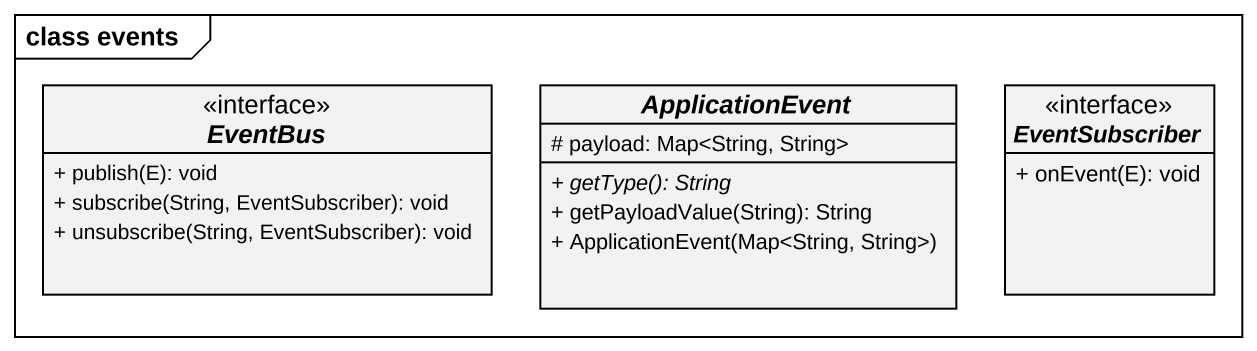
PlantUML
@startuml
mainframe class events
hide circle
hide empty members
skinparam classAttributeIconSize 0
interface EventBus {
  + publish(E): void
  + subscribe(String, EventSubscriber): void
  + unsubscribe(String, EventSubscriber): void
}
abstract class ApplicationEvent {
  # payload: Map<String, String>
  {abstract} + getType(): String
  + getPayloadValue(String): String
  + ApplicationEvent(Map<String, String>)
}
interface EventSubscriber {
  + onEvent(E): void
}
@enduml
